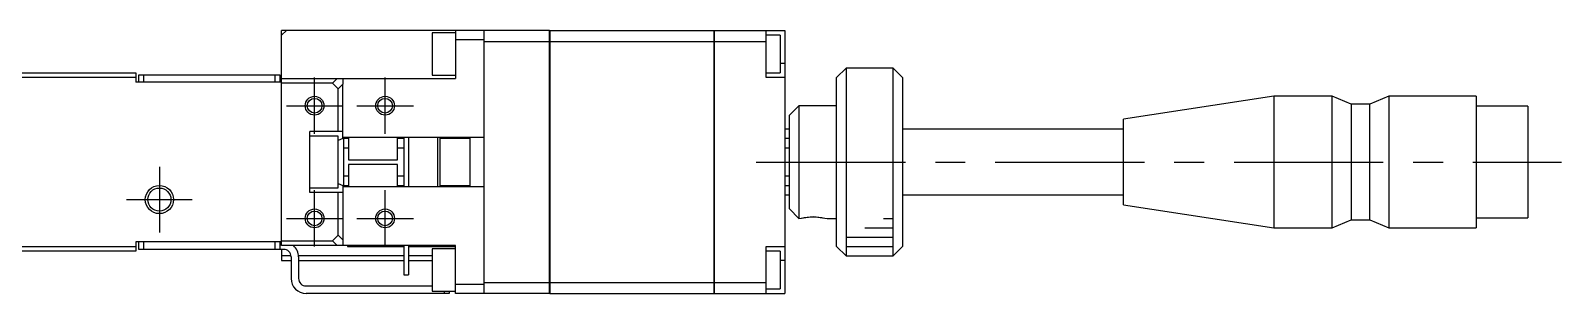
# Model space of a CAD drawing. Extents: x -2 to 843, y -8 to 504.
# Drawn here: x 268.8 to 431.5, y 475.5 to 503.5 of the extents above; entities that cross this region are included whole.
import ezdxf

# ---------------------------------------------------------------- set-up
doc = ezdxf.new("R2010")
doc.units = 0
doc.header["$LTSCALE"] = 0.5
doc.linetypes.add('CENTER', pattern=[50.8, 31.75, -6.35, 6.35, -6.35])
for name, color, linetype in [('MSM_CENTER', 1, 'CENTER'), ('MSM_CONTINUOUS', 7, 'CONTINUOUS'), ('MSM_NARROW', 5, 'CONTINUOUS')]:
    doc.layers.add(name, color=color, linetype=linetype)

msp = doc.modelspace()

# ---------------------------------------------------------------- linework, layer by layer
at = {"layer": 'MSM_CENTER'}
for p, q in [((298.94, 492.52), (298.94, 498.52)), ((306.44, 492.52), (306.44, 498.52)), ((295.94, 495.52), (301.94, 495.52)), ((303.44, 495.52), (309.44, 495.52)), ((282.44, 489.02), (282.44, 482.02)), ((345.89, 489.52), (431.49, 489.52)), ((278.94, 485.52), (285.94, 485.52)), ((298.94, 480.52), (298.94, 486.52)), ((306.44, 480.52), (306.44, 486.52)), ((295.94, 483.52), (301.94, 483.52)), ((303.44, 483.52), (309.44, 483.52))]:
    msp.add_line(p, q, dxfattribs=at)
at = {"layer": 'MSM_CONTINUOUS'}
for p, q in [((295.44, 503.02), (295.94, 503.52)), ((323.93, 503.52), (295.44, 503.52)), ((295.44, 481.02), (295.44, 503.52)), ((311.44, 503.27), (311.44, 498.77)), ((313.94, 503.27), (311.44, 503.27)), ((313.94, 503.52), (313.94, 498.42)), ((316.94, 503.52), (316.94, 475.52)), ((323.93, 475.52), (323.93, 503.52)), ((323.94, 503.51), (323.93, 503.51)), ((323.94, 503.52), (341.43, 503.52)), ((323.94, 503.52), (323.94, 475.52)), ((341.43, 475.52), (341.43, 503.52)), ((341.44, 503.51), (341.43, 503.51)), ((341.44, 503.52), (348.94, 503.52)), ((341.44, 503.52), (341.44, 475.52)), ((346.94, 498.52), (346.94, 503.52)), ((348.44, 503.02), (346.94, 503.02)), ((348.44, 503.02), (348.44, 499.02)), ((348.94, 503.52), (348.94, 475.52)), ((316.94, 502.52), (313.94, 502.52)), ((316.94, 502.37), (323.93, 502.37)), ((323.94, 502.36), (323.93, 502.36)), ((323.94, 502.37), (341.43, 502.37)), ((341.44, 502.36), (341.43, 502.36)), ((341.44, 502.37), (346.94, 502.37)), ((348.94, 500.02), (348.44, 500.02)), ((266.44, 499.02), (279.94, 499.02)), ((279.94, 498.52), (266.44, 498.52)), ((279.94, 499.02), (279.94, 498.02)), ((295.44, 498.02), (279.94, 498.02)), ((280.24, 498.02), (280.24, 498.82)), ((280.24, 498.82), (295.24, 498.82)), ((280.74, 498.82), (280.74, 498.02)), ((294.74, 498.02), (294.74, 498.82)), ((295.24, 498.82), (295.24, 498.02)), ((295.44, 498.42), (301.94, 498.42)), ((300.83, 497.92), (301.33, 498.42)), ((301.94, 498.42), (301.94, 497.81)), ((301.94, 498.42), (313.94, 498.42)), ((311.44, 498.77), (313.94, 498.77)), ((346.94, 499.02), (348.44, 499.02)), ((348.94, 498.52), (346.94, 498.52)), ((355.44, 499.52), (354.44, 498.52)), ((354.44, 480.52), (354.44, 498.52)), ((355.44, 499.52), (355.44, 479.52)), ((360.44, 499.52), (355.44, 499.52)), ((360.44, 479.52), (360.44, 499.52)), ((361.44, 498.52), (360.44, 499.52)), ((361.44, 498.52), (361.44, 480.52)), ((300.83, 497.92), (295.44, 497.92)), ((301.44, 497.31), (300.83, 497.92)), ((301.94, 497.81), (301.44, 497.31)), ((301.44, 492.77), (301.44, 497.31)), ((301.94, 492.01), (301.94, 497.81)), ((400.94, 496.52), (384.94, 494.09)), ((400.94, 496.52), (400.94, 482.52)), ((407.14, 496.52), (400.94, 496.52)), ((407.14, 482.52), (407.14, 496.52)), ((409.14, 495.67), (407.14, 496.52)), ((413.14, 496.52), (411.14, 495.67)), ((413.14, 496.52), (413.14, 482.52)), ((422.44, 496.52), (413.14, 496.52)), ((422.44, 496.52), (422.44, 482.52)), ((349.44, 494.52), (350.44, 495.52)), ((350.44, 495.52), (350.44, 483.52)), ((354.44, 495.52), (350.44, 495.52)), ((409.14, 495.67), (409.14, 483.37)), ((411.14, 495.67), (409.14, 495.67)), ((411.14, 483.37), (411.14, 495.67)), ((427.94, 495.47), (422.44, 495.47)), ((427.94, 495.47), (427.94, 483.57)), ((349.44, 484.52), (349.44, 494.52)), ((384.94, 484.95), (384.94, 494.09)), ((301.94, 492.77), (298.44, 492.77)), ((298.44, 486.27), (298.44, 492.77)), ((301.44, 492.27), (298.44, 492.27)), ((301.44, 486.77), (301.44, 492.27)), ((301.94, 492.01), (301.44, 491.8)), ((316.94, 492.12), (301.94, 492.12)), ((302.04, 486.92), (302.04, 492.12)), ((302.54, 492.02), (302.04, 492.02)), ((302.44, 492.12), (302.44, 492.02)), ((302.54, 492.12), (302.54, 489.77)), ((307.74, 489.77), (307.74, 492.12)), ((308.44, 492.02), (307.74, 492.02)), ((308.44, 492.12), (308.44, 486.92)), ((308.94, 492.12), (308.94, 486.92)), ((312.04, 486.92), (312.04, 492.12)), ((312.24, 492.12), (312.24, 486.92)), ((315.44, 492.02), (312.24, 492.02)), ((315.44, 492.12), (315.44, 486.92)), ((349.44, 493.02), (348.94, 493.02)), ((349.44, 492.02), (348.94, 492.02)), ((384.94, 493.02), (361.44, 493.02)), ((302.04, 491.02), (302.54, 491.02)), ((307.74, 491.02), (308.44, 491.02)), ((348.94, 491.02), (349.44, 491.02)), ((302.54, 489.77), (307.74, 489.77)), ((302.54, 489.27), (302.54, 486.92)), ((307.74, 489.27), (302.54, 489.27)), ((307.74, 486.92), (307.74, 489.27)), ((298.44, 486.77), (301.44, 486.77)), ((301.44, 487.24), (301.94, 487.03)), ((301.94, 487.03), (301.94, 481.23)), ((301.94, 486.92), (316.94, 486.92)), ((302.54, 488.02), (302.04, 488.02)), ((302.04, 487.02), (302.54, 487.02)), ((302.44, 487.02), (302.44, 486.92)), ((308.44, 488.02), (307.74, 488.02)), ((307.74, 487.02), (308.44, 487.02)), ((312.24, 487.02), (315.44, 487.02)), ((349.44, 488.02), (348.94, 488.02)), ((348.94, 487.02), (349.44, 487.02)), ((301.94, 486.27), (298.44, 486.27)), ((301.44, 481.73), (301.44, 486.27)), ((348.94, 486.02), (349.44, 486.02)), ((361.44, 486.02), (384.94, 486.02)), ((350.44, 483.52), (349.44, 484.52)), ((353.44, 483.52), (354.44, 483.52)), ((384.94, 484.95), (400.94, 482.52)), ((407.14, 482.52), (409.14, 483.37)), ((409.14, 483.37), (411.14, 483.37)), ((411.14, 483.37), (413.14, 482.52)), ((422.44, 483.57), (427.94, 483.57)), ((300.83, 481.12), (301.44, 481.73)), ((301.44, 481.73), (301.94, 481.23)), ((400.94, 482.52), (407.14, 482.52)), ((413.14, 482.52), (422.44, 482.52)), ((267.06, 480.52), (279.94, 480.52)), ((295.44, 481.02), (279.94, 481.02)), ((279.94, 481.02), (279.94, 480.02)), ((280.24, 480.22), (280.24, 481.02)), ((295.64, 480.22), (280.24, 480.22)), ((280.74, 481.02), (280.74, 480.22)), ((294.74, 480.22), (294.74, 481.02)), ((295.24, 481.02), (295.24, 480.22)), ((295.44, 481.12), (300.83, 481.12)), ((295.44, 480.62), (295.44, 481.02)), ((313.94, 480.62), (295.44, 480.62)), ((295.44, 480.22), (295.44, 479.02)), ((301.33, 480.62), (300.83, 481.12)), ((301.94, 481.23), (301.94, 480.62)), ((302.44, 480.62), (302.44, 480.52)), ((302.44, 480.52), (308.44, 480.52)), ((308.44, 480.62), (308.44, 477.52)), ((308.94, 480.62), (308.94, 477.52)), ((308.94, 480.52), (313.94, 480.52)), ((311.44, 480.27), (311.44, 475.77)), ((313.94, 480.27), (311.44, 480.27)), ((313.94, 475.52), (313.94, 480.62)), ((346.94, 480.52), (348.94, 480.52)), ((346.94, 475.52), (346.94, 480.52)), ((354.44, 480.52), (355.44, 479.52)), ((360.44, 479.52), (361.44, 480.52)), ((279.94, 480.02), (266.94, 480.02)), ((296.44, 479.52), (295.44, 479.52)), ((295.44, 479.02), (296.44, 479.02)), ((296.44, 479.42), (296.44, 477.12)), ((308.44, 479.52), (297.24, 479.52)), ((297.24, 479.42), (297.24, 477.12)), ((297.24, 479.02), (308.44, 479.02)), ((311.44, 479.52), (308.94, 479.52)), ((308.94, 479.02), (311.44, 479.02)), ((348.44, 480.02), (346.94, 480.02)), ((348.44, 480.02), (348.44, 476.02)), ((348.94, 479.02), (348.44, 479.02)), ((355.44, 479.52), (360.44, 479.52)), ((308.44, 477.52), (308.94, 477.52)), ((298.04, 476.32), (311.44, 476.32)), ((313.24, 475.52), (298.04, 475.52)), ((311.44, 475.77), (313.94, 475.77)), ((312.74, 475.52), (312.74, 475.77)), ((313.24, 475.77), (313.24, 475.52)), ((313.94, 476.52), (316.94, 476.52)), ((323.93, 475.52), (313.94, 475.52)), ((316.94, 476.68), (323.93, 476.68)), ((323.94, 476.68), (323.93, 476.68)), ((323.94, 475.53), (323.93, 475.53)), ((323.94, 476.68), (341.43, 476.68)), ((323.94, 475.52), (341.43, 475.52)), ((341.44, 476.68), (341.43, 476.68)), ((341.44, 475.53), (341.43, 475.53)), ((341.44, 476.68), (346.94, 476.68)), ((341.44, 475.52), (348.94, 475.52)), ((346.94, 476.02), (348.44, 476.02))]:
    msp.add_line(p, q, dxfattribs=at)
for centre, radius in [((298.94, 495.52), 0.783), ((306.44, 495.52), 0.783), ((282.44, 485.52), 1.23), ((298.94, 483.52), 0.783), ((306.44, 483.52), 0.783)]:
    msp.add_circle(centre, radius, dxfattribs=at)
for centre, radius, start, end in [((351.94, 477.65), 6, 77.9755, 102.0245), ((295.64, 479.42), 0.8, 0, 90), ((295.64, 479.42), 1.6, 0, 48.5903), ((298.04, 477.12), 1.6, 180, 270), ((298.04, 477.12), 0.8, 180, 270)]:
    msp.add_arc(centre, radius, start, end, dxfattribs=at)
at = {"layer": 'MSM_NARROW'}
for p, q in [((350.44, 483.52), (351.95, 483.71)), ((351.95, 483.71), (353.44, 483.52)), ((359.44, 483.52), (360.44, 483.52)), ((357.44, 482.52), (360.44, 482.52)), ((355.44, 481.52), (360.44, 481.52)), ((355.44, 480.52), (360.44, 480.52))]:
    msp.add_line(p, q, dxfattribs=at)
for centre, radius in [((298.94, 495.52), 1), ((306.44, 495.52), 1), ((282.44, 485.52), 1.5), ((298.94, 483.52), 1), ((306.44, 483.52), 1)]:
    msp.add_circle(centre, radius, dxfattribs=at)

doc.saveas('drawing.dxf')
